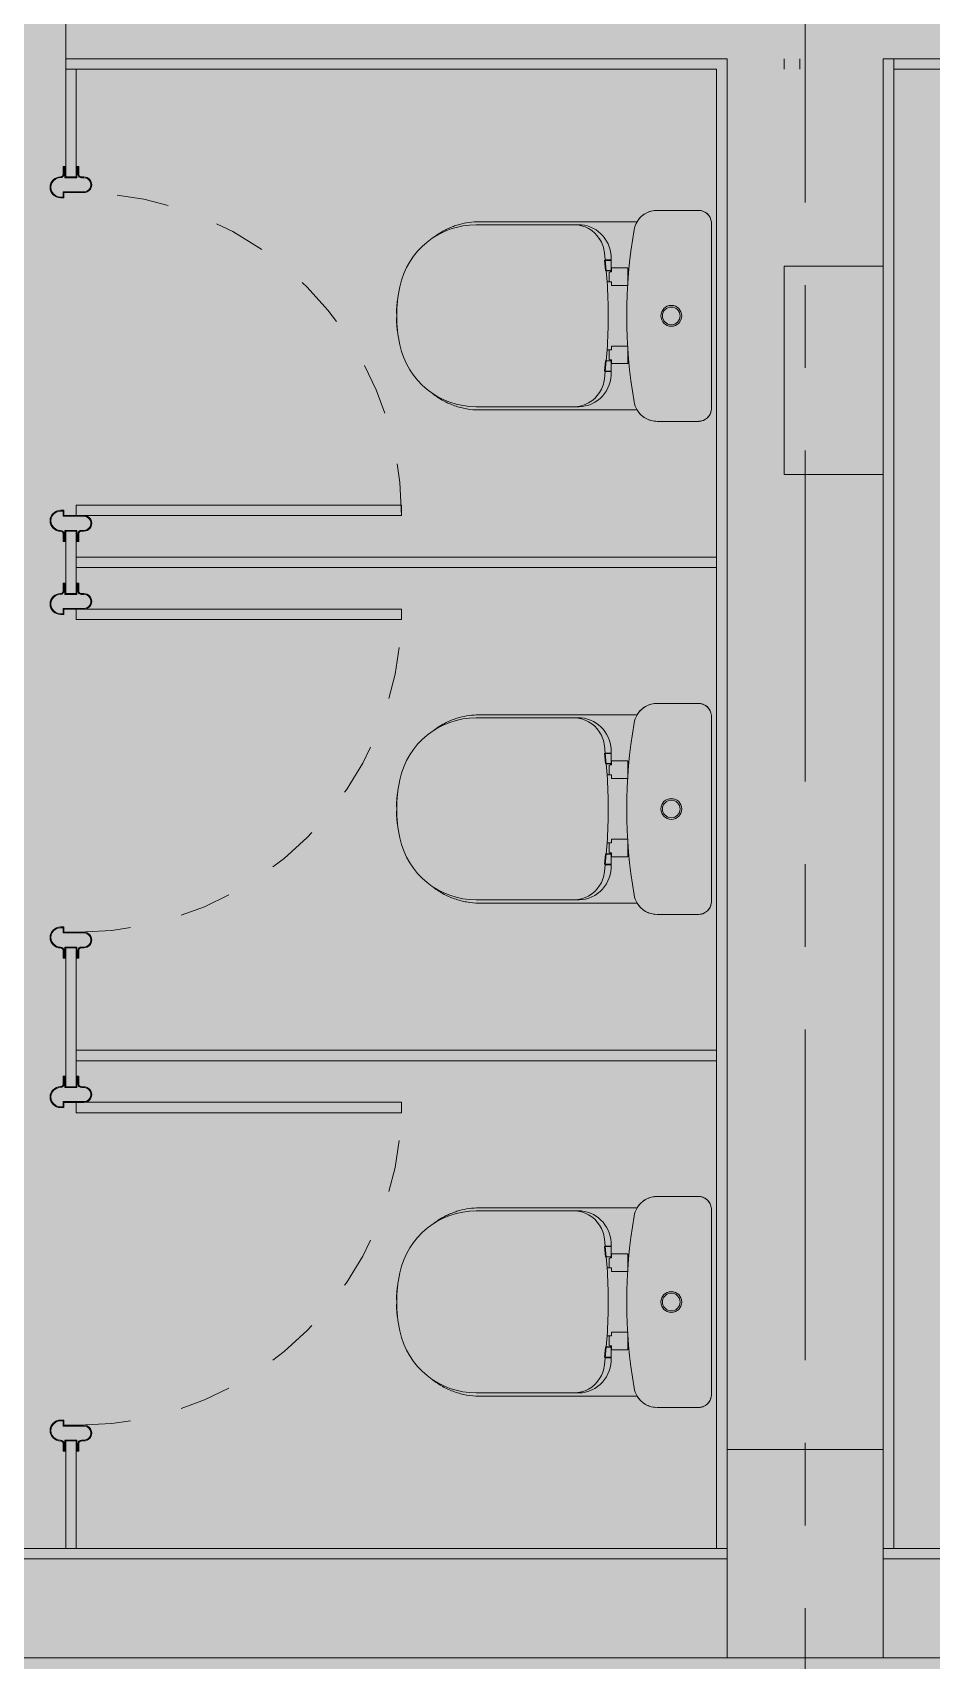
# Model space of a CAD drawing. Header units: metres. Extents: x 1156 to 2335, y -13 to 268.
# Drawn here: x 1249.219 to 1250.945, y 192.185 to 195.31 of the extents above; entities that cross this region are included whole.
import ezdxf

# ---------------------------------------------------------------- set-up
doc = ezdxf.new("R2010")
doc.units = ezdxf.units.M
doc.header["$LTSCALE"] = 0.05
for name, pattern in [('_Tracejado médio', [0.004, 0.003, -0.001]), ('Contínua', [0]), ('Grid Line', [0.022225, 0.0127, -0.003175, 0.003175, -0.003175]), ('IMPORT-Linha de eixo - Traço e ponto', [1500, 1125, -187.5, 0, -187.5])]:
    doc.linetypes.add(name, pattern=pattern)
for name, color, linetype, lineweight in [('A-DOOR', 7, 'Continuous', 9), ('A-DOOR-HDLN', 7, '_Tracejado médio', 5), ('A-WALL', 7, 'Continuous', 9), ('A-WALL-1', 7, 'Continuous', 9), ('ARQ_PAREDE', 3, 'Continuous', 5), ('I-WALL', 7, 'Continuous', 9), ('I-WALL-1', 7, 'Continuous', 15), ('P-SANR-FIXT', 7, 'Continuous', 9), ('S-COLS', 7, 'Continuous', 5)]:
    doc.layers.add(name, color=color, linetype=linetype, lineweight=lineweight)
for name, color, linetype, lineweight, true_color in [('A-DOOR-1', 7, 'Continuous', 5, 0xc0c0c0), ('A-WALL-PATT-1', 7, 'Continuous', 15, 0xb0b0b0), ('A-WALL-PATT-4', 7, 'Continuous', 20, 0xc0c0c0), ('A-WALL-PATT-6', 7, 'Continuous', 9, 0xe3e2df), ('CONTAINER_dwg-1', 9, 'Continuous', 5, 0x808080), ('MV_CHM_EIXOS_2D-1', 9, 'IMPORT-Linha de eixo - Traço e ponto', 5, 0x808080), ('S-COLS-1', 7, 'Continuous', 5, 0x74756c), ('S-COLS-3', 7, 'Continuous', 5, 0x777263), ('S-GRID-1', 7, 'Grid Line', 5, 0x0080c0)]:
    doc.layers.add(name, color=color, linetype=linetype, lineweight=lineweight, true_color=true_color)
doc.layers.add('sh- talude', color=64, linetype='Continuous')
doc.layers.add('talude', color=2, linetype='Continuous')

# ---------------------------------------------------------------- blocks, each defined once
blk = doc.blocks.new('Porta Neocon - 0_60x1_80-V18-Térreo')
at = {"layer": 'A-DOOR-1'}
h = blk.add_hatch(color=256, dxfattribs=at)
h.paths.add_polyline_path([(-0.5125, 0.01), (-0.4925, 0.01), (-0.4925, -0.01), (-0.491, -0.01), (-0.4925, 0.0115), (-0.511, 0.0115)])
h.paths.add_polyline_path([(-0.5125, 0.0149), (-0.511, 0.0134), (-0.511, 0.0149)])
h.paths.add_polyline_path([(0.186, 0.01), (0.1876, -0.0115), (0.1875, -0.01), (0.1875, 0.01), (0.186, 0.0115)])
at = {"layer": 'A-DOOR'}
for p, q in [((-0.5125, 0.0149), (-0.4977, 0.0149)), ((-0.5125, 0.01), (-0.5125, 0.0149)), ((-0.5125, 0.0149), (-0.5125, 0.01)), ((-0.511, 0.0134), (-0.511, 0.0115)), ((-0.4977, 0.0134), (-0.511, 0.0134)), ((-0.511, 0.0134), (-0.4977, 0.0134)), ((-0.511, 0.0115), (-0.511, 0.0134)), ((-0.511, 0.0115), (-0.491, 0.0115)), ((-0.491, 0.0115), (-0.491, -0.0115)), ((-0.464, 0.015), (-0.454, 0.015)), ((-0.464, -0.025), (-0.464, 0.015)), ((-0.454, 0.015), (-0.464, 0.015)), ((-0.4625, 0.0135), (-0.4625, -0.025)), ((-0.4525, 0.0135), (-0.4625, 0.0135)), ((-0.4625, 0.0135), (-0.4525, 0.0135)), ((-0.454, 0.015), (-0.454, 0.0199)), ((-0.454, 0.0199), (-0.454, 0.015)), ((-0.4525, 0.0199), (-0.4525, 0.0135)), ((-0.4525, 0.0135), (-0.4525, 0.0199)), ((0.1475, 0.0135), (0.1475, 0.0199)), ((0.1475, 0.0199), (0.1475, 0.0135)), ((0.1575, 0.0135), (0.1475, 0.0135)), ((0.1475, 0.0135), (0.1575, 0.0135)), ((0.149, 0.0199), (0.149, 0.015)), ((0.149, 0.015), (0.149, 0.0199)), ((0.149, 0.015), (0.159, 0.015)), ((0.159, 0.015), (0.149, 0.015)), ((0.1575, -0.025), (0.1575, 0.0135)), ((0.159, 0.015), (0.159, -0.025)), ((0.186, 0.0115), (0.206, 0.0115)), ((0.186, -0.0115), (0.186, 0.0115)), ((0.1927, 0.0149), (0.2075, 0.0149)), ((0.206, 0.0134), (0.1927, 0.0134)), ((0.1927, 0.0134), (0.206, 0.0134)), ((0.206, 0.0115), (0.206, 0.0134)), ((0.206, 0.0134), (0.206, 0.0115)), ((0.2075, 0.0149), (0.2075, 0.01)), ((0.2075, 0.01), (0.2075, 0.0149)), ((-0.5125, -0.015), (-0.5125, -0.01)), ((-0.5125, -0.01), (-0.5125, -0.015)), ((-0.4975, -0.015), (-0.5125, -0.015)), ((-0.511, -0.0115), (-0.511, -0.0135)), ((-0.491, -0.0115), (-0.511, -0.0115)), ((-0.511, -0.0135), (-0.511, -0.0115)), ((-0.511, -0.0135), (-0.4975, -0.0135)), ((-0.4975, -0.0135), (-0.511, -0.0135)), ((-0.4925, -0.025), (-0.4925, -0.02)), ((-0.4925, -0.02), (-0.4925, -0.025)), ((-0.491, -0.02), (-0.491, -0.025)), ((-0.491, -0.025), (-0.491, -0.02)), ((0.1376, -0.6351), (0.1376, -0.01)), ((0.1376, -0.01), (0.1576, -0.01)), ((0.1576, -0.01), (0.1576, -0.6351)), ((0.206, -0.0115), (0.186, -0.0115)), ((0.186, -0.025), (0.186, -0.02)), ((0.186, -0.02), (0.186, -0.025)), ((0.1875, -0.02), (0.1875, -0.025)), ((0.1875, -0.025), (0.1875, -0.02)), ((0.1925, -0.0135), (0.206, -0.0135)), ((0.206, -0.0135), (0.1925, -0.0135)), ((0.2075, -0.015), (0.1925, -0.015)), ((0.206, -0.0135), (0.206, -0.0115)), ((0.206, -0.0115), (0.206, -0.0135)), ((0.2075, -0.01), (0.2075, -0.015)), ((0.2075, -0.015), (0.2075, -0.01)), ((0.1576, -0.6351), (0.1376, -0.6351))]:
    blk.add_line(p, q, dxfattribs=at)
for centre, radius, start, end in [((-0.4726, 0.0199), 0.0201, 0, 180), ((-0.4726, 0.0199), 0.0201, 0, 180), ((-0.4726, 0.0199), 0.0186, 0, 180.0358), ((-0.4726, 0.0199), 0.0186, 0, 180.0358), ((0.1676, 0.0199), 0.0201, 360, 180), ((0.1676, 0.0199), 0.0201, 0, 180), ((0.1676, 0.0199), 0.0186, 359.9642, 180), ((0.1676, 0.0199), 0.0186, 359.9642, 180), ((-0.4977, 0.02), 0.00656, 270, 359.151), ((-0.4977, 0.02), 0.00506, 270, 359.0307), ((-0.4977, 0.02), 0.00506, 270, 359.0307), ((-0.4977, 0.02), 0.00656, 270, 359.151), ((0.1927, 0.02), 0.00656, 180.849, 270), ((0.1927, 0.02), 0.00656, 180.849, 270), ((0.1927, 0.02), 0.00506, 180.9693, 270), ((0.1927, 0.02), 0.00506, 180.9693, 270), ((-0.4975, -0.02), 0.0065, 0, 90), ((-0.4975, -0.02), 0.0065, 0, 90), ((-0.4975, -0.02), 0.005, 0, 90), ((-0.4975, -0.02), 0.005, 0, 90), ((-0.4775, -0.025), 0.015, 180, 0), ((-0.4775, -0.025), 0.015, 180, 360), ((-0.4775, -0.025), 0.0135, 180, 360), ((-0.4775, -0.025), 0.0135, 180, 360), ((0.1725, -0.025), 0.015, 180, 0), ((0.1725, -0.025), 0.015, 180, 360), ((0.1725, -0.025), 0.0135, 180, 360), ((0.1725, -0.025), 0.0135, 180, 360), ((0.1925, -0.02), 0.0065, 90, 180), ((0.1925, -0.02), 0.0065, 90, 180), ((0.1925, -0.02), 0.005, 90, 180), ((0.1925, -0.02), 0.005, 90, 180)]:
    blk.add_arc(centre, radius, start, end, dxfattribs=at)
at = {"layer": 'A-DOOR-HDLN'}
blk.add_arc((0.1576, -0.0151), 0.62, 180, 270, dxfattribs=at)
blk = doc.blocks.new('Porta Neocon - 0_60x1_80-V19-Térreo')
at = {"layer": 'A-DOOR-1'}
h = blk.add_hatch(color=256, dxfattribs=at)
h.paths.add_polyline_path([(-0.5125, 0.0149), (-0.511, 0.0134), (-0.511, 0.0149)])
h.paths.add_polyline_path([(-0.5125, 0.01), (-0.4925, 0.01), (-0.4925, -0.01), (-0.491, -0.01), (-0.4925, 0.0115), (-0.511, 0.0115)])
h.paths.add_polyline_path([(-0.464, -0.025), (-0.4625, -0.025), (-0.464, -0.01)])
h.paths.add_polyline_path([(0.1575, -0.025), (0.159, -0.025), (0.1575, -0.01)])
h.paths.add_polyline_path([(0.186, -0.0115), (0.1875, -0.01), (0.1875, 0.01), (0.186, 0.01), (0.186, -0.01)])
at = {"layer": 'A-DOOR'}
for p, q in [((-0.5125, 0.0149), (-0.4977, 0.0149)), ((-0.5125, 0.01), (-0.5125, 0.0149)), ((-0.5125, 0.0149), (-0.5125, 0.01)), ((-0.511, 0.0134), (-0.511, 0.0115)), ((-0.4977, 0.0134), (-0.511, 0.0134)), ((-0.511, 0.0134), (-0.4977, 0.0134)), ((-0.511, 0.0115), (-0.511, 0.0134)), ((-0.511, 0.0115), (-0.491, 0.0115)), ((-0.491, 0.0115), (-0.491, -0.0115)), ((-0.464, 0.015), (-0.454, 0.015)), ((-0.464, -0.025), (-0.464, 0.015)), ((-0.454, 0.015), (-0.464, 0.015)), ((-0.4625, 0.0135), (-0.4625, -0.025)), ((-0.4525, 0.0135), (-0.4625, 0.0135)), ((-0.4625, 0.0135), (-0.4525, 0.0135)), ((-0.454, 0.015), (-0.454, 0.0199)), ((-0.454, 0.0199), (-0.454, 0.015)), ((-0.4525, 0.0199), (-0.4525, 0.0135)), ((-0.4525, 0.0135), (-0.4525, 0.0199)), ((0.1475, 0.0135), (0.1475, 0.0199)), ((0.1475, 0.0199), (0.1475, 0.0135)), ((0.1575, 0.0135), (0.1475, 0.0135)), ((0.1475, 0.0135), (0.1575, 0.0135)), ((0.149, 0.0199), (0.149, 0.015)), ((0.149, 0.015), (0.149, 0.0199)), ((0.149, 0.015), (0.159, 0.015)), ((0.159, 0.015), (0.149, 0.015)), ((0.1575, -0.025), (0.1575, 0.0135)), ((0.159, 0.015), (0.159, -0.025)), ((0.186, 0.0115), (0.206, 0.0115)), ((0.186, -0.0115), (0.186, 0.0115)), ((0.1927, 0.0149), (0.2075, 0.0149)), ((0.206, 0.0134), (0.1927, 0.0134)), ((0.1927, 0.0134), (0.206, 0.0134)), ((0.206, 0.0115), (0.206, 0.0134)), ((0.206, 0.0134), (0.206, 0.0115)), ((0.2075, 0.0149), (0.2075, 0.01)), ((0.2075, 0.01), (0.2075, 0.0149)), ((-0.5125, -0.015), (-0.5125, -0.01)), ((-0.5125, -0.01), (-0.5125, -0.015)), ((-0.4975, -0.015), (-0.5125, -0.015)), ((-0.511, -0.0115), (-0.511, -0.0135)), ((-0.491, -0.0115), (-0.511, -0.0115)), ((-0.511, -0.0135), (-0.511, -0.0115)), ((-0.511, -0.0135), (-0.4975, -0.0135)), ((-0.4975, -0.0135), (-0.511, -0.0135)), ((-0.4925, -0.025), (-0.4925, -0.02)), ((-0.4925, -0.02), (-0.4925, -0.025)), ((-0.491, -0.02), (-0.491, -0.025)), ((-0.491, -0.025), (-0.491, -0.02)), ((0.1376, -0.6351), (0.1376, -0.01)), ((0.1376, -0.01), (0.1576, -0.01)), ((0.1576, -0.01), (0.1576, -0.6351)), ((0.206, -0.0115), (0.186, -0.0115)), ((0.186, -0.025), (0.186, -0.02)), ((0.186, -0.02), (0.186, -0.025)), ((0.1875, -0.02), (0.1875, -0.025)), ((0.1875, -0.025), (0.1875, -0.02)), ((0.1925, -0.0135), (0.206, -0.0135)), ((0.206, -0.0135), (0.1925, -0.0135)), ((0.2075, -0.015), (0.1925, -0.015)), ((0.206, -0.0135), (0.206, -0.0115)), ((0.206, -0.0115), (0.206, -0.0135)), ((0.2075, -0.01), (0.2075, -0.015)), ((0.2075, -0.015), (0.2075, -0.01)), ((0.1576, -0.6351), (0.1376, -0.6351))]:
    blk.add_line(p, q, dxfattribs=at)
for centre, radius, start, end in [((-0.4726, 0.0199), 0.0201, 0, 180), ((-0.4726, 0.0199), 0.0201, 0, 180), ((-0.4726, 0.0199), 0.0186, 0, 180.0358), ((-0.4726, 0.0199), 0.0186, 0, 180.0358), ((0.1676, 0.0199), 0.0201, 360, 180), ((0.1676, 0.0199), 0.0201, 0, 180), ((0.1676, 0.0199), 0.0186, 359.9642, 180), ((0.1676, 0.0199), 0.0186, 359.9642, 180), ((-0.4977, 0.02), 0.00656, 270, 359.151), ((-0.4977, 0.02), 0.00506, 270, 359.0307), ((-0.4977, 0.02), 0.00506, 270, 359.0307), ((-0.4977, 0.02), 0.00656, 270, 359.151), ((0.1927, 0.02), 0.00656, 180.849, 270), ((0.1927, 0.02), 0.00656, 180.849, 270), ((0.1927, 0.02), 0.00506, 180.9693, 270), ((0.1927, 0.02), 0.00506, 180.9693, 270), ((-0.4975, -0.02), 0.0065, 0, 90), ((-0.4975, -0.02), 0.0065, 0, 90), ((-0.4975, -0.02), 0.005, 0, 90), ((-0.4975, -0.02), 0.005, 0, 90), ((-0.4775, -0.025), 0.015, 180, 0), ((-0.4775, -0.025), 0.015, 180, 360), ((-0.4775, -0.025), 0.0135, 180, 360), ((-0.4775, -0.025), 0.0135, 180, 360), ((0.1725, -0.025), 0.015, 180, 0), ((0.1725, -0.025), 0.015, 180, 360), ((0.1725, -0.025), 0.0135, 180, 360), ((0.1725, -0.025), 0.0135, 180, 360), ((0.1925, -0.02), 0.0065, 90, 180), ((0.1925, -0.02), 0.0065, 90, 180), ((0.1925, -0.02), 0.005, 90, 180), ((0.1925, -0.02), 0.005, 90, 180)]:
    blk.add_arc(centre, radius, start, end, dxfattribs=at)
at = {"layer": 'A-DOOR-HDLN'}
blk.add_arc((0.1576, -0.0151), 0.62, 180, 270, dxfattribs=at)
blk = doc.blocks.new('Deca_Bacia Sanitaria Vogue Plus_P_505_Caixa Acoplada - P_505_Branco Gelo GE17_Acionamento Simples 6lpf-V24-Térreo')
at = {"layer": 'P-SANR-FIXT'}
for p, q in [((11.7161, 1.1458), (11.7133, 1.1458)), ((11.7958, 1.1458), (11.7158, 1.1458)), ((11.3684, 1.1183), (11.5697, 1.1183)), ((11.6773, 1.1241), (11.374, 1.1241)), ((11.82, 0.7636), (11.82, 1.123)), ((11.6147, 1.0643), (11.6162, 1.0507)), ((11.6149, 1.0497), (11.6273, 1.0497)), ((11.6166, 1.0303), (11.6149, 1.0497)), ((11.6162, 1.0507), (11.6197, 1.0089)), ((11.6162, 1.0507), (11.6273, 1.0507)), ((11.6273, 1.0515), (11.6273, 1.0298)), ((11.6279, 1.028), (11.6279, 1.0355)), ((11.6279, 1.0355), (11.6594, 1.0355)), ((11.6594, 1.0355), (11.6594, 1.0018)), ((11.6181, 1.0303), (11.6166, 1.0303)), ((11.618, 1.0298), (11.626, 1.0298)), ((11.6181, 1.0303), (11.6273, 1.0303)), ((11.6279, 1.0089), (11.6197, 1.0089)), ((11.6259, 1.028), (11.6238, 1.0268)), ((11.6238, 1.0268), (11.6238, 1.0089)), ((11.6273, 1.0298), (11.6259, 1.0298)), ((11.6259, 1.0298), (11.6259, 1.028)), ((11.6259, 1.028), (11.6279, 1.028)), ((11.6279, 1.0018), (11.6279, 1.0089)), ((11.6594, 1.0018), (11.6279, 1.0018)), ((11.6162, 0.8363), (11.6197, 0.8782)), ((11.6197, 0.8781), (11.6279, 0.8782)), ((11.6238, 0.8603), (11.6238, 0.8782)), ((11.6279, 0.8782), (11.6279, 0.8853)), ((11.6279, 0.8853), (11.6594, 0.8853)), ((11.6594, 0.8853), (11.6594, 0.8516)), ((11.6166, 0.8567), (11.6149, 0.8373)), ((11.6181, 0.8567), (11.6166, 0.8567)), ((11.618, 0.8572), (11.626, 0.8572)), ((11.6181, 0.8567), (11.6273, 0.8567)), ((11.6258, 0.8591), (11.6238, 0.8603)), ((11.6279, 0.8591), (11.6259, 0.8591)), ((11.6259, 0.8591), (11.6259, 0.8572)), ((11.6259, 0.8572), (11.6273, 0.8572)), ((11.6273, 0.8572), (11.6273, 0.8358)), ((11.6279, 0.8516), (11.6279, 0.8591)), ((11.6594, 0.8516), (11.6279, 0.8516)), ((11.6147, 0.8227), (11.6162, 0.8363)), ((11.6149, 0.8373), (11.6273, 0.8373)), ((11.6162, 0.8363), (11.6273, 0.8363)), ((11.5659, 0.7687), (11.3684, 0.7687)), ((11.374, 0.7626), (11.6773, 0.7626)), ((11.7158, 0.7408), (11.7958, 0.7408))]:
    blk.add_line(p, q, dxfattribs=at)
for radius in [0.02, 0.017]:
    blk.add_circle((11.743, 0.9433), radius, dxfattribs=at)
for centre, radius, start, end in [((11.7158, 1.1008), 0.0451, 90, 148.8471), ((11.7158, 1.1008), 0.0451, 134.9331, 148.8471), ((11.7158, 1.1008), 0.0451, 121.0191, 129.766), ((11.7158, 1.1008), 0.0451, 107.1051, 114.501), ((11.7158, 1.1008), 0.0451, 93.191, 99.7812), ((11.795, 1.1208), 0.0251, 4.9689, 88.216), ((11.795, 1.1208), 0.0251, 32.7179, 88.216), ((11.795, 1.1208), 0.0251, 64.8485, 86.1235), ((11.795, 1.1208), 0.0251, 34.9149, 59.5911), ((11.3684, 0.9681), 0.1502, 90, 168), ((11.5552, 1.0589), 0.0594, 32.5497, 89.4503), ((11.5635, 1.0547), 0.0639, 357.0906, 84.3836), ((12.651, 0.9433), 0.9934, 170.4423, 189.5577), ((12.651, 0.9433), 0.9934, 170.4423, 189.5577), ((11.7156, 1.1008), 0.0449, 148.7953, 170.4423), ((11.7156, 1.1008), 0.0449, 148.7953, 170.4423), ((11.7156, 1.1008), 0.0449, 148.7953, 170.4423), ((11.5527, 1.0573), 0.0624, 6.4265, 32.5497), ((10.6015, 0.9436), 1.0203, 356.3241, 3.6703), ((11.4842, 0.9435), 0.2686, 168, 192), ((11.3684, 0.9189), 0.1502, 192, 270), ((11.5635, 0.8325), 0.0639, 272.1574, 2.9094), ((11.5527, 0.8297), 0.0624, 327.4503, 353.5735), ((11.5552, 0.8281), 0.0594, 270.5497, 327.4503), ((11.7156, 0.7858), 0.0449, 189.5577, 211.2023), ((11.7156, 0.7858), 0.0449, 189.5577, 211.2023), ((11.7156, 0.7858), 0.0449, 189.5577, 211.2023), ((11.7158, 0.7859), 0.0451, 211.1529, 225.0669), ((11.7158, 0.7859), 0.0451, 211.1529, 270), ((11.7158, 0.7859), 0.0451, 230.234, 238.9809), ((11.795, 0.7659), 0.0251, 271.7846, 354.8534), ((11.795, 0.7659), 0.0251, 313.319, 341.0086), ((11.795, 0.7659), 0.0251, 314.4224, 340.0519), ((11.7158, 0.7859), 0.0451, 245.499, 252.8949), ((11.7158, 0.7859), 0.0451, 260.2646, 266.809), ((11.795, 0.7659), 0.0251, 271.7846, 299.4742), ((11.795, 0.7659), 0.0251, 272.3441, 295.1515)]:
    blk.add_arc(centre, radius, start, end, dxfattribs=at)
for points, knots in [([(11.374, 1.1241), (11.3674, 1.124), (11.3546, 1.1231), (11.339, 1.1199), (11.3267, 1.116), (11.3175, 1.1124), (11.3086, 1.1082), (11.3, 1.1035), (11.2928, 1.0988), (11.2885, 1.0957), (11.2869, 1.0945)], [0, 0, 0, 0, 0.0384615, 0.0769231, 0.0961538, 0.1153846, 0.1346154, 0.1538462, 0.1730769, 0.1845478, 0.1845478, 0.1845478, 0.1845478]), ([(11.2186, 0.9818), (11.2182, 0.9798), (11.2172, 0.9743), (11.216, 0.9651), (11.2152, 0.9557), (11.215, 0.9499), (11.215, 0.9477)], [0.43170425, 0.43170425, 0.43170425, 0.43170425, 0.44230769, 0.46153846, 0.48076923, 0.49235044, 0.49235044, 0.49235044, 0.49235044]), ([(11.215, 0.9393), (11.215, 0.937), (11.2152, 0.931), (11.216, 0.9215), (11.2172, 0.9123), (11.2182, 0.9066), (11.2186, 0.9045)], [0.5070077, 0.5070077, 0.5070077, 0.5070077, 0.51923077, 0.53846154, 0.55769231, 0.56891724, 0.56891724, 0.56891724, 0.56891724]), ([(11.2843, 0.794), (11.2874, 0.7916), (11.294, 0.7869), (11.3042, 0.7807), (11.3153, 0.7752), (11.3267, 0.7706), (11.3382, 0.7671), (11.3538, 0.7637), (11.3658, 0.7626), (11.374, 0.7626)], [0.8094355, 0.8094355, 0.8094355, 0.8094355, 0.8317308, 0.8557692, 0.8798077, 0.9038462, 0.9278846, 0.9519231, 1, 1, 1, 1])]:
    blk.add_open_spline(points, degree=3, knots=knots, dxfattribs=at)
blk = doc.blocks.new('Porta Neocon - 0_60x1_80-V25-Térreo')
at = {"layer": 'A-DOOR-1'}
h = blk.add_hatch(color=256, dxfattribs=at)
h.paths.add_polyline_path([(0.2075, -0.0149), (0.206, -0.0134), (0.206, -0.0149)])
h.paths.add_polyline_path([(0.2075, 0.01), (0.206, 0.0115), (0.186, 0.01), (0.1875, -0.0115), (0.1875, -0.01), (0.1875, 0.01)])
h.paths.add_polyline_path([(-0.4625, 0.025), (-0.464, 0.025), (-0.4625, 0.01)])
h.paths.add_polyline_path([(-0.491, 0.01), (-0.4926, 0.0115), (-0.4925, 0.01), (-0.4925, -0.01), (-0.491, -0.01)])
at = {"layer": 'A-DOOR'}
for p, q in [((0.1376, 0.6351), (0.1376, 0.01)), ((0.1576, 0.6351), (0.1376, 0.6351)), ((0.1576, 0.01), (0.1576, 0.6351)), ((-0.4975, 0.015), (-0.5125, 0.015)), ((-0.5125, 0.015), (-0.5125, 0.01)), ((-0.5125, 0.01), (-0.5125, 0.015)), ((-0.511, 0.0115), (-0.511, 0.0135)), ((-0.511, 0.0135), (-0.4975, 0.0135)), ((-0.4975, 0.0135), (-0.511, 0.0135)), ((-0.511, 0.0135), (-0.511, 0.0115)), ((-0.491, 0.0115), (-0.511, 0.0115)), ((-0.4925, 0.025), (-0.4925, 0.02)), ((-0.4925, 0.02), (-0.4925, 0.025)), ((-0.491, 0.02), (-0.491, 0.025)), ((-0.491, 0.025), (-0.491, 0.02)), ((-0.491, -0.0115), (-0.491, 0.0115)), ((-0.464, 0.025), (-0.464, -0.015)), ((-0.4625, -0.0135), (-0.4625, 0.025)), ((0.1376, 0.01), (0.1576, 0.01)), ((0.1575, 0.025), (0.1575, -0.0135)), ((0.159, -0.015), (0.159, 0.025)), ((0.186, 0.025), (0.186, 0.02)), ((0.186, 0.02), (0.186, 0.025)), ((0.206, 0.0115), (0.186, 0.0115)), ((0.186, 0.0115), (0.186, -0.0115)), ((0.1875, 0.02), (0.1875, 0.025)), ((0.1875, 0.025), (0.1875, 0.02)), ((0.2075, 0.015), (0.1925, 0.015)), ((0.1925, 0.0135), (0.206, 0.0135)), ((0.206, 0.0135), (0.1925, 0.0135)), ((0.206, 0.0135), (0.206, 0.0115)), ((0.206, 0.0115), (0.206, 0.0135)), ((0.2075, 0.01), (0.2075, 0.015)), ((0.2075, 0.015), (0.2075, 0.01)), ((-0.5125, -0.01), (-0.5125, -0.0149)), ((-0.5125, -0.0149), (-0.5125, -0.01)), ((-0.5125, -0.0149), (-0.4977, -0.0149)), ((-0.511, -0.0134), (-0.511, -0.0115)), ((-0.511, -0.0115), (-0.491, -0.0115)), ((-0.511, -0.0115), (-0.511, -0.0134)), ((-0.4977, -0.0134), (-0.511, -0.0134)), ((-0.511, -0.0134), (-0.4977, -0.0134)), ((-0.464, -0.015), (-0.454, -0.015)), ((-0.454, -0.015), (-0.464, -0.015)), ((-0.4525, -0.0135), (-0.4625, -0.0135)), ((-0.4625, -0.0135), (-0.4525, -0.0135)), ((-0.454, -0.015), (-0.454, -0.0199)), ((-0.454, -0.0199), (-0.454, -0.015)), ((-0.4525, -0.0199), (-0.4525, -0.0135)), ((-0.4525, -0.0135), (-0.4525, -0.0199)), ((0.1575, -0.0135), (0.1475, -0.0135)), ((0.1475, -0.0135), (0.1475, -0.0199)), ((0.1475, -0.0199), (0.1475, -0.0135)), ((0.1475, -0.0135), (0.1575, -0.0135)), ((0.149, -0.0199), (0.149, -0.015)), ((0.149, -0.015), (0.159, -0.015)), ((0.159, -0.015), (0.149, -0.015)), ((0.149, -0.015), (0.149, -0.0199)), ((0.186, -0.0115), (0.206, -0.0115)), ((0.206, -0.0134), (0.1927, -0.0134)), ((0.1927, -0.0134), (0.206, -0.0134)), ((0.1927, -0.0149), (0.2075, -0.0149)), ((0.206, -0.0115), (0.206, -0.0134)), ((0.206, -0.0134), (0.206, -0.0115)), ((0.2075, -0.0149), (0.2075, -0.01)), ((0.2075, -0.01), (0.2075, -0.0149))]:
    blk.add_line(p, q, dxfattribs=at)
for centre, radius, start, end in [((-0.4775, 0.025), 0.015, 0, 180), ((-0.4775, 0.025), 0.015, 0, 180), ((-0.4775, 0.025), 0.0135, 0, 180), ((-0.4775, 0.025), 0.0135, 0, 180), ((0.1725, 0.025), 0.015, 360, 180), ((0.1725, 0.025), 0.015, 0, 180), ((0.1725, 0.025), 0.0135, 0, 180), ((0.1725, 0.025), 0.0135, 0, 180), ((-0.4975, 0.02), 0.005, 270, 0), ((-0.4975, 0.02), 0.0065, 270, 360), ((-0.4975, 0.02), 0.005, 270, 360), ((-0.4975, 0.02), 0.0065, 270, 360), ((0.1925, 0.02), 0.0065, 180, 270), ((0.1925, 0.02), 0.0065, 180, 270), ((0.1925, 0.02), 0.005, 180, 270), ((0.1925, 0.02), 0.005, 180, 270), ((-0.4977, -0.02), 0.00656, 0.849, 90), ((-0.4977, -0.02), 0.00656, 0.849, 90), ((-0.4977, -0.02), 0.00506, 0.9693, 90), ((-0.4977, -0.02), 0.00506, 0.9693, 90), ((-0.4726, -0.0199), 0.0201, 180, 360), ((-0.4726, -0.0199), 0.0201, 180, 360), ((-0.4726, -0.0199), 0.0186, 179.9642, 0), ((-0.4726, -0.0199), 0.0186, 179.9642, 360), ((0.1676, -0.0199), 0.0201, 180, 0), ((0.1676, -0.0199), 0.0201, 180, 360), ((0.1676, -0.0199), 0.0186, 180, 0.0358), ((0.1676, -0.0199), 0.0186, 180, 0.0358), ((0.1927, -0.02), 0.00656, 90, 179.151), ((0.1927, -0.02), 0.00656, 90, 179.151), ((0.1927, -0.02), 0.00506, 90, 179.0307), ((0.1927, -0.02), 0.00506, 90, 179.0307)]:
    blk.add_arc(centre, radius, start, end, dxfattribs=at)
at = {"layer": 'A-DOOR-HDLN'}
blk.add_arc((0.1576, 0.0151), 0.62, 90, 180, dxfattribs=at)
blk = doc.blocks.new('_PilarMoldadoInLoco_0001 - 40x19-4435682-Térreo')
at = {"layer": 'S-COLS-1'}
blk.add_hatch(color=256, dxfattribs=at).paths.add_polyline_path([(-0.0392, 0.2), (-0.095, 0.2), (-0.095, -0.2), (0.095, -0.2), (0.095, 0.2), (0, 0.2)])
at = {"layer": 'S-COLS-3'}
for p, q in [((0.095, 0.2), (-0.095, 0.2)), ((-0.095, 0.2), (-0.095, -0.2)), ((0.095, -0.2), (0.095, 0.2)), ((-0.095, -0.2), (0.095, -0.2))]:
    blk.add_line(p, q, dxfattribs=at)
blk = doc.blocks.new('CONTAINER_dwg-4297997-Térreo')
at = {"layer": 'MV_CHM_EIXOS_2D-1'}
blk.add_line((6, -0.2), (6, -0.337), dxfattribs=at)
blk = doc.blocks.new('A$C48630bea')
at = {"layer": 'A-WALL-PATT-1'}
h = blk.add_hatch(color=256, dxfattribs=at)
h.paths.add_polyline_path([(27.9603, 64.4335), (28.0553, 64.4335), (28.0553, 66.3054), (27.8653, 66.3054), (27.8653, 64.4335)])
h.paths.add_polyline_path([(28.0553, 66.7054), (28.0553, 67.1035), (27.8653, 67.1035), (27.8653, 66.7054), (28.0282, 66.7054)])
for points in [[(27.2944, 64.0335), (27.7553, 64.0335), (27.7553, 64.2235), (24.7433, 64.2235), (24.7433, 64.0335), (26.4077, 64.0335)], [(32.6146, 64.0335), (33.4553, 64.0335), (33.4553, 64.2235), (28.0553, 64.2235), (28.0553, 64.0335), (31.7279, 64.0335)]]:
    blk.add_hatch(color=256, dxfattribs=at).paths.add_polyline_path(points)
at = {"layer": 'A-WALL-PATT-4'}
h = blk.add_hatch(color=256, dxfattribs=at)
h.paths.add_polyline_path([(26.5053, 64.2435), (26.5053, 64.4501), (26.4853, 64.4501), (26.4853, 64.2435)])
h.paths.add_polyline_path([(26.4853, 65.1301), (26.5053, 65.1301), (26.5053, 65.3968), (26.4853, 65.3968), (26.4853, 65.1712)])
h.paths.add_polyline_path([(26.4853, 66.0768), (26.5053, 66.0768), (26.5053, 66.1968), (26.4853, 66.1968)])
h.paths.add_polyline_path([(26.5053, 66.8768), (26.5053, 67.0835), (26.4853, 67.0835), (26.4853, 66.8768)])
for points in [[(27.2944, 66.1268), (27.7353, 66.1268), (27.7353, 66.1468), (26.5053, 66.1468), (26.5053, 66.1268), (27.2793, 66.1268)], [(27.7353, 65.1801), (27.7353, 65.2001), (26.5053, 65.2001), (26.5053, 65.1801), (27.7253, 65.1801)]]:
    blk.add_hatch(color=256, dxfattribs=at).paths.add_polyline_path(points)
at = {"layer": 'A-WALL-PATT-6'}
h = blk.add_hatch(color=256, dxfattribs=at)
h.paths.add_polyline_path([(26.4853, 67.1035), (28.8403, 67.1035), (28.8403, 67.2935), (26.4853, 67.2935)])
h.paths.add_polyline_path([(30.3979, 67.1035), (31.2803, 67.1035), (31.2803, 67.2935), (29.7003, 67.2935), (29.7003, 67.1035), (30.0103, 67.1035)])
blk.add_hatch(color=256, dxfattribs=at).paths.add_polyline_path([(27.7553, 64.4335), (27.8653, 64.4335), (27.8653, 67.1035), (27.7553, 67.1035), (27.7553, 65.1712)])
at = {"layer": 'S-COLS-1'}
blk.add_hatch(color=256, dxfattribs=at).paths.add_polyline_path([(27.7553, 64.0335), (28.0553, 64.0335), (28.0553, 64.4335), (27.7553, 64.4335), (27.7553, 64.0363)])
at = {"layer": 'A-WALL'}
for p, q in [((27.7553, 67.1035), (26.4853, 67.1035)), ((27.7553, 64.4335), (27.7553, 67.1035)), ((27.8653, 67.1035), (27.8653, 67.0835)), ((28.0553, 67.1035), (28.8403, 67.1035)), ((28.0553, 66.7054), (28.0553, 67.1035)), ((28.0753, 67.1035), (28.0753, 67.0835)), ((28.0553, 64.4335), (28.0553, 66.3054)), ((27.7353, 64.2435), (27.7553, 64.2435)), ((28.0753, 64.2435), (28.0553, 64.2435)), ((27.7553, 64.2235), (24.9703, 64.2235)), ((29.8203, 64.2235), (28.0553, 64.2235))]:
    blk.add_line(p, q, dxfattribs=at)
at = {"layer": 'A-WALL-1'}
for p, q in [((26.4853, 67.0835), (26.4853, 66.8768)), ((26.5053, 66.8768), (26.5053, 67.0835)), ((26.4853, 66.8768), (26.5053, 66.8768)), ((26.4853, 66.1968), (26.4853, 66.0768)), ((26.5053, 66.1968), (26.4853, 66.1968)), ((26.5053, 66.0768), (26.5053, 66.1968)), ((27.7353, 66.1468), (26.5053, 66.1468)), ((26.5053, 66.1268), (27.7353, 66.1268)), ((26.4853, 66.0768), (26.5053, 66.0768)), ((26.4853, 65.3968), (26.4853, 65.1301)), ((26.5053, 65.3968), (26.4853, 65.3968)), ((26.5053, 65.1301), (26.5053, 65.3968)), ((27.7353, 65.2001), (26.5053, 65.2001)), ((26.5053, 65.1801), (27.7353, 65.1801)), ((26.4853, 65.1301), (26.5053, 65.1301)), ((26.4853, 64.4501), (26.4853, 64.2435)), ((26.5053, 64.4501), (26.4853, 64.4501)), ((26.5053, 64.2435), (26.5053, 64.4501))]:
    blk.add_line(p, q, dxfattribs=at)
at = {"layer": 'I-WALL'}
for p, q in [((27.8953, 67.1035), (27.8953, 67.0835)), ((27.7553, 64.0335), (27.7553, 64.4335)), ((27.7553, 64.4335), (28.0553, 64.4335)), ((28.0553, 64.4335), (28.0553, 64.0335))]:
    blk.add_line(p, q, dxfattribs=at)
at = {"layer": 'I-WALL-1'}
for p, q in [((26.4853, 67.3135), (26.4853, 67.0835)), ((26.4853, 67.0835), (27.7353, 67.0835)), ((27.7353, 67.0835), (27.7353, 64.2435)), ((28.0753, 67.0835), (28.8403, 67.0835)), ((28.0753, 64.2435), (28.0753, 67.0835)), ((27.7353, 64.2435), (24.9903, 64.2435)), ((29.8003, 64.2435), (28.0753, 64.2435)), ((24.7433, 64.0335), (27.7553, 64.0335)), ((28.0553, 64.0335), (33.4553, 64.0335))]:
    blk.add_line(p, q, dxfattribs=at)
at = {"layer": 'S-COLS'}
for p, q in [((27.7553, 64.4335), (27.7553, 64.2435)), ((27.8653, 64.4335), (27.7553, 64.4335)), ((28.0553, 64.4335), (27.8653, 64.4335)), ((28.0553, 64.2435), (28.0553, 64.4335)), ((27.7553, 64.2435), (27.7553, 64.2235)), ((28.0553, 64.2235), (28.0553, 64.2435)), ((27.7553, 64.2235), (27.7553, 64.0335)), ((28.0553, 64.0335), (28.0553, 64.2235))]:
    blk.add_line(p, q, dxfattribs=at)
at = {"layer": 'S-COLS-3'}
blk.add_line((27.7553, 64.0335), (28.0553, 64.0335), dxfattribs=at)
at = {"layer": 'A-DOOR'}
for name, p, rotation in [('Porta Neocon - 0_60x1_80-V25-Térreo', (26.4953, 66.3843), 270.0000000000007), ('Porta Neocon - 0_60x1_80-V19-Térreo', (26.4953, 65.8893), 90.00000000000065), ('Porta Neocon - 0_60x1_80-V18-Térreo', (26.4953, 64.9426), 90.00000000000065)]:
    blk.add_blockref(name, p, dxfattribs=dict(at, rotation=rotation))
at = {"layer": 'CONTAINER_dwg-1'}
blk.add_blockref('CONTAINER_dwg-4297997-Térreo', (21.9053, 64.2335), dxfattribs=at)
at = {"layer": 'P-SANR-FIXT'}
for p in [(15.9053, 65.6668), (15.9053, 64.7201), (15.9053, 63.7735)]:
    blk.add_blockref('Deca_Bacia Sanitaria Vogue Plus_P_505_Caixa Acoplada - P_505_Branco Gelo GE17_Acionamento Simples 6lpf-V24-Térreo', p, dxfattribs=at)
at = {"layer": 'S-COLS', "rotation": 180}
blk.add_blockref('_PilarMoldadoInLoco_0001 - 40x19-4435682-Térreo', (27.9603, 66.5054), dxfattribs=at)

msp = doc.modelspace()

# ---------------------------------------------------------------- hatches: boundary and pattern name
at = {"layer": 'ARQ_PAREDE', "true_color": 0xf7f281}
h = msp.add_hatch(color=51, dxfattribs=at)
h.dxf.hatch_style = 1
h.paths.add_polyline_path([(1238.0757, 192.668), (1244.5524, 192.668), (1244.5503, 197.376), (1268.6624, 197.3797), (1268.7024, 197.3797), (1298.5524, 197.3797), (1298.7503, 197.376), (1304.8684, 197.37), (1304.8503, 192.6497), (1317.329, 192.668), (1317.329, 192.3027), (1317.1254, 192.3027), (1317.1254, 149.8545), (1238.0757, 149.8545)])
h.paths.add_polyline_path([(1317.3002, 191.2291), (1317.3002, 139.2102)])
at = {"layer": 'sh- talude'}
h = msp.add_hatch(color=256, dxfattribs=at)
edge = h.paths.add_edge_path()
edge.add_line((1312.7625, 205.0351), (1292.5493, 206.9062))
edge.add_line((1292.5493, 206.9062), (1288.6223, 207.2072))
edge.add_line((1288.6223, 207.2072), (1285.5533, 207.4412))
edge.add_line((1285.5533, 207.4412), (1282.0343, 207.5672))
edge.add_line((1282.0343, 207.5672), (1279.3713, 207.5362))
edge.add_line((1279.3713, 207.5362), (1276.5203, 207.6002))
edge.add_line((1276.5203, 207.6002), (1274.0843, 207.6532))
edge.add_line((1274.0843, 207.6532), (1270.3683, 207.6682))
edge.add_line((1270.3683, 207.6682), (1267.2763, 207.6832))
edge.add_line((1267.2763, 207.6832), (1263.5473, 207.4882))
edge.add_line((1263.5473, 207.4882), (1259.3603, 207.4172))
edge.add_line((1259.3603, 207.4172), (1255.3893, 207.2592))
edge.add_line((1255.3893, 207.2592), (1252.2383, 207.1972))
edge.add_line((1252.2383, 207.1972), (1248.8783, 206.9572))
edge.add_line((1248.8783, 206.9572), (1245.7783, 206.7962))
edge.add_line((1245.7783, 206.7962), (1243.2333, 206.7602))
edge.add_line((1243.2333, 206.7602), (1240.8083, 206.8322))
edge.add_line((1240.8083, 206.8322), (1238.4383, 206.6882))
edge.add_line((1238.4383, 206.6882), (1235.5693, 206.4152))
edge.add_line((1235.5693, 206.4152), (1234.8133, 206.2562))
edge.add_line((1234.8133, 206.2562), (1234.0843, 205.9572))
edge.add_line((1234.0843, 205.9572), (1233.2083, 205.4562))
edge.add_line((1233.2083, 205.4562), (1232.5573, 204.9592))
edge.add_line((1232.5573, 204.9592), (1232.0403, 204.4122))
edge.add_line((1232.0403, 204.4122), (1231.5643, 203.5252))
edge.add_line((1231.5643, 203.5252), (1231.1633, 202.6932))
edge.add_line((1231.1633, 202.6932), (1230.7913, 201.1292))
edge.add_line((1230.7913, 201.1292), (1229.9023, 199.0652))
edge.add_line((1229.9023, 199.0652), (1229.3253, 197.1352))
edge.add_line((1229.3253, 197.1352), (1228.7263, 194.9192))
edge.add_line((1228.7263, 194.9192), (1228.1513, 192.8452))
edge.add_line((1228.1513, 192.8452), (1227.2283, 190.4052))
edge.add_line((1227.2283, 190.4052), (1226.2213, 187.8382))
edge.add_line((1226.2213, 187.8382), (1225.4373, 185.5572))
edge.add_line((1225.4373, 185.5572), (1224.5773, 183.1922))
edge.add_line((1224.5773, 183.1922), (1223.6923, 180.7422))
edge.add_line((1223.6923, 180.7422), (1222.6003, 178.5432))
edge.add_line((1222.6003, 178.5432), (1221.2983, 176.3212))
edge.add_line((1221.2983, 176.3212), (1219.8573, 174.2532))
edge.add_line((1219.8573, 174.2532), (1219.0523, 171.6592))
edge.add_line((1219.0523, 171.6592), (1220.3203, 173.5492))
edge.add_line((1220.3203, 173.5492), (1221.2813, 174.9962))
edge.add_line((1221.2813, 174.9962), (1222.1743, 176.4812))
edge.add_line((1222.1743, 176.4812), (1224.2773, 180.1242))
edge.add_line((1224.2773, 180.1242), (1225.1113, 181.9892))
edge.add_line((1225.1113, 181.9892), (1225.8333, 184.0162))
edge.add_line((1225.8333, 184.0162), (1226.7913, 186.6852))
edge.add_line((1226.7913, 186.6852), (1227.5533, 188.7752))
edge.add_line((1227.5533, 188.7752), (1228.2163, 190.3842))
edge.add_line((1228.2163, 190.3842), (1228.6693, 191.9922))
edge.add_line((1228.6693, 191.9922), (1229.3993, 193.6362))
edge.add_line((1229.3993, 193.6362), (1229.8563, 195.5032))
edge.add_line((1229.8563, 195.5032), (1230.3273, 196.8182))
edge.add_line((1230.3273, 196.8182), (1230.7373, 198.2282))
edge.add_line((1230.7373, 198.2282), (1231.3893, 199.9412))
edge.add_line((1231.3893, 199.9412), (1232.1013, 201.6372))
edge.add_line((1232.1013, 201.6372), (1232.7043, 202.9992))
edge.add_line((1232.7043, 202.9992), (1233.4113, 203.9652))
edge.add_line((1233.4113, 203.9652), (1234.1103, 204.7712))
edge.add_line((1234.1103, 204.7712), (1235.8883, 205.5532))
edge.add_line((1235.8883, 205.5532), (1238.5183, 205.8332))
edge.add_line((1238.5183, 205.8332), (1241.3463, 205.8672))
edge.add_line((1241.3463, 205.8672), (1243.9033, 205.7992))
edge.add_line((1243.9033, 205.7992), (1246.4843, 205.9412))
edge.add_line((1246.4843, 205.9412), (1248.9408, 206.083))
edge.add_line((1248.9408, 206.083), (1252.2782, 206.3214))
edge.add_line((1252.2782, 206.3214), (1255.4154, 206.3831))
edge.add_line((1255.4154, 206.3831), (1259.3852, 206.5411))
edge.add_line((1259.3852, 206.5411), (1263.5776, 206.6122))
edge.add_line((1263.5776, 206.6122), (1267.2971, 206.8067))
edge.add_line((1267.2971, 206.8067), (1270.3641, 206.7918))
edge.add_line((1270.3641, 206.7918), (1274.073, 206.7768))
edge.add_line((1274.073, 206.7768), (1276.5013, 206.724))
edge.add_line((1276.5013, 206.724), (1279.3666, 206.6597))
edge.add_line((1279.3666, 206.6597), (1282.0237, 206.6906))
edge.add_line((1282.0237, 206.6906), (1285.5043, 206.566))
edge.add_line((1285.5043, 206.566), (1288.5557, 206.3333))
edge.add_line((1288.5557, 206.3333), (1292.4754, 206.0329))
edge.add_line((1292.4754, 206.0329), (1315.6198, 203.8904))
edge.add_line((1315.6198, 203.8904), (1317.3723, 203.1492))
edge.add_line((1317.3723, 203.1492), (1321.2743, 201.9172))
edge.add_line((1321.2743, 201.9172), (1324.4133, 201.1522))
edge.add_line((1324.4133, 201.1522), (1328.1723, 199.1092))
edge.add_line((1328.1723, 199.1092), (1333.3393, 197.7782))
edge.add_line((1333.3393, 197.7782), (1337.5263, 196.3752))
edge.add_line((1337.5263, 196.3752), (1345.0523, 193.5572))
edge.add_line((1345.0523, 193.5572), (1351.5073, 191.1952))
edge.add_line((1351.5073, 191.1952), (1353.8593, 190.3312))
edge.add_line((1353.8593, 190.3312), (1357.9883, 188.1392))
edge.add_line((1357.9883, 188.1392), (1361.0903, 186.1532))
edge.add_line((1361.0903, 186.1532), (1363.8433, 184.0112))
edge.add_line((1363.8433, 184.0112), (1364.8934, 183.1132))
edge.add_arc((1363.9185, 181.9732), 1.5, -90, 49.4623, ccw=False)
edge.add_arc((1363.6208, 181.4927), 1.0621, 286.2793, 414.1063)
edge.add_line((1364.2435, 182.3532), (1360.999, 183.9908))
edge.add_line((1360.999, 183.9908), (1346.2328, 190.0817))
edge.add_arc((1345.0184, 187.3385), 3, 66.1202, 74.8133)
edge.add_line((1345.8042, 190.2337), (1335.3939, 193.0595))
edge.add_line((1335.3939, 193.0595), (1335.0939, 191.5867))
edge.add_line((1335.0939, 191.5867), (1322.3926, 195.0344))
edge.add_line((1322.3926, 195.0344), (1303.1424, 200.172))
edge.add_line((1303.1424, 200.172), (1288.4978, 201.3952))
edge.add_line((1288.4978, 201.3952), (1237.3978, 200.4221))
edge.add_line((1237.3978, 200.4221), (1226.1318, 174.8282))
edge.add_line((1226.1318, 174.8282), (1219.6163, 160.6637))
edge.add_line((1219.6163, 160.6637), (1215.8403, 148.5447))
edge.add_line((1215.8403, 148.5447), (1212.1083, 133.7096))
edge.add_line((1212.1083, 133.7096), (1209.1424, 121.3221))
edge.add_line((1209.1424, 121.3221), (1186.5533, 37.221))
edge.add_line((1186.5533, 37.221), (1183.7692, 25.8351))
edge.add_line((1183.7692, 25.8351), (1183.7692, 24.999))
edge.add_line((1183.7692, 24.999), (1180.3183, 21.9512))
edge.add_line((1180.3183, 21.9512), (1179.6213, 23.7332))
edge.add_line((1179.6213, 23.7332), (1180.1403, 27.0002))
edge.add_line((1180.1403, 27.0002), (1180.5273, 30.4642))
edge.add_line((1180.5273, 30.4642), (1181.7553, 34.1712))
edge.add_line((1181.7553, 34.1712), (1182.6693, 38.2362))
edge.add_line((1182.6693, 38.2362), (1183.8833, 44.2022))
edge.add_line((1183.8833, 44.2022), (1184.8473, 49.8662))
edge.add_line((1184.8473, 49.8662), (1186.1163, 56.3292))
edge.add_line((1186.1163, 56.3292), (1186.8203, 60.9632))
edge.add_line((1186.8203, 60.9632), (1188.1253, 66.4212))
edge.add_line((1188.1253, 66.4212), (1188.8833, 70.9492))
edge.add_line((1188.8833, 70.9492), (1189.9063, 76.0742))
edge.add_line((1189.9063, 76.0742), (1190.8553, 80.9902))
edge.add_line((1190.8553, 80.9902), (1191.6823, 85.4962))
edge.add_line((1191.6823, 85.4962), (1192.6463, 90.4892))
edge.add_line((1192.6463, 90.4892), (1194.0933, 96.9252))
edge.add_line((1194.0933, 96.9252), (1195.3543, 101.8562))
edge.add_line((1195.3543, 101.8562), (1196.4673, 107.6122))
edge.add_line((1196.4673, 107.6122), (1197.4603, 112.5542))
edge.add_line((1197.4603, 112.5542), (1198.5873, 118.1742))
edge.add_line((1198.5873, 118.1742), (1199.8423, 123.9122))
edge.add_line((1199.8423, 123.9122), (1200.6513, 128.5162))
edge.add_line((1200.6513, 128.5162), (1201.9653, 134.0042))
edge.add_line((1201.9653, 134.0042), (1203.0273, 138.7022))
edge.add_line((1203.0273, 138.7022), (1204.0923, 143.8582))
edge.add_line((1204.0923, 143.8582), (1205.1023, 148.6592))
edge.add_line((1205.1023, 148.6592), (1206.2053, 154.1032))
edge.add_line((1206.2053, 154.1032), (1207.3893, 159.2242))
edge.add_line((1207.3893, 159.2242), (1208.4713, 164.1562))
edge.add_line((1208.4713, 164.1562), (1210.0293, 168.2122))
edge.add_line((1210.0293, 168.2122), (1211.7733, 171.7422))
edge.add_line((1211.7733, 171.7422), (1214.4553, 174.6042))
edge.add_line((1214.4553, 174.6042), (1216.3053, 176.7282))
edge.add_line((1216.3053, 176.7282), (1218.1303, 179.5842))
edge.add_line((1218.1303, 179.5842), (1219.6083, 182.9252))
edge.add_line((1219.6083, 182.9252), (1220.6583, 186.6022))
edge.add_line((1220.6583, 186.6022), (1221.8073, 190.1752))
edge.add_line((1221.8073, 190.1752), (1223.6053, 197.7282))
edge.add_line((1223.6053, 197.7282), (1224.7673, 202.4612))
edge.add_line((1224.7673, 202.4612), (1225.5383, 205.0352))
edge.add_line((1225.5383, 205.0352), (1226.5103, 207.3562))
edge.add_line((1226.5103, 207.3562), (1227.3163, 209.1372))
edge.add_line((1227.3163, 209.1372), (1228.3913, 210.9002))
edge.add_line((1228.3913, 210.9002), (1229.5423, 212.0152))
edge.add_line((1229.5423, 212.0152), (1230.5253, 212.3952))
edge.add_line((1230.5253, 212.3952), (1232.2163, 212.9732))
edge.add_line((1232.2163, 212.9732), (1233.9223, 213.6682))
edge.add_line((1233.9223, 213.6682), (1236.6313, 214.0532))
edge.add_line((1236.6313, 214.0532), (1239.3913, 214.1462))
edge.add_line((1239.3913, 214.1462), (1242.4413, 213.7062))
edge.add_line((1242.4413, 213.7062), (1245.5563, 213.3892))
edge.add_line((1245.5563, 213.3892), (1248.6473, 213.1742))
edge.add_line((1248.6473, 213.1742), (1252.6813, 212.8602))
edge.add_line((1252.6813, 212.8602), (1255.3593, 212.7772))
edge.add_line((1255.3593, 212.7772), (1257.7193, 212.5762))
edge.add_line((1257.7193, 212.5762), (1260.5043, 212.3692))
edge.add_line((1260.5043, 212.3692), (1263.7053, 212.2822))
edge.add_line((1263.7053, 212.2822), (1266.9203, 212.1672))
edge.add_line((1266.9203, 212.1672), (1270.4813, 212.0682))
edge.add_line((1270.4813, 212.0682), (1273.7113, 211.9652))
edge.add_line((1273.7113, 211.9652), (1277.1863, 211.8212))
edge.add_line((1277.1863, 211.8212), (1280.8933, 211.4922))
edge.add_line((1280.8933, 211.4922), (1284.4753, 211.2512))
edge.add_line((1284.4753, 211.2512), (1287.9053, 210.6922))
edge.add_line((1287.9053, 210.6922), (1291.4353, 210.0162))
edge.add_line((1291.4353, 210.0162), (1295.9533, 209.1732))
edge.add_line((1295.9533, 209.1732), (1300.0273, 208.0312))
edge.add_line((1300.0273, 208.0312), (1303.3043, 207.7932))
edge.add_line((1303.3043, 207.7932), (1306.7863, 206.9562))
edge.add_line((1306.7863, 206.9562), (1310.0393, 206.0662))
edge.add_line((1310.0393, 206.0662), (1312.7678, 205.0346))

# ---------------------------------------------------------------- linework, layer by layer
at = {"layer": 'S-GRID-1', "ltscale": 1000}
msp.add_line((1250.7024, 138.3097, 1.567), (1250.7024, 261.7045, 1.567), dxfattribs=at)

# ---------------------------------------------------------------- block references
at = {"layer": 'talude', "linetype": 'Contínua'}
msp.add_blockref('A$C48630bea', (1222.797, 128.1559, 1.567), dxfattribs=at)

doc.saveas('drawing.dxf')
